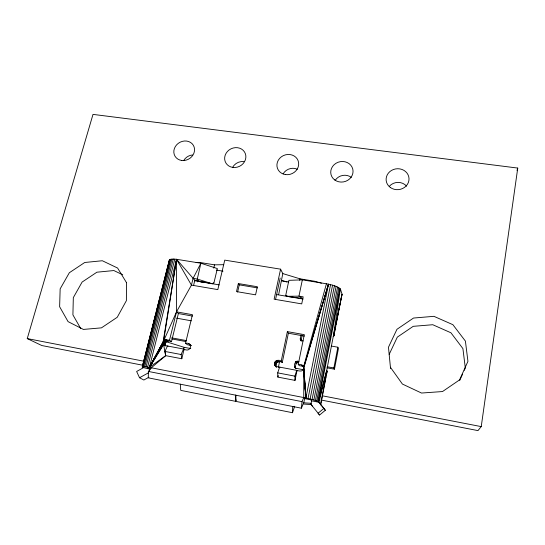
<?xml version="1.0" encoding="UTF-8"?>
<svg xmlns="http://www.w3.org/2000/svg" width="545" height="545" viewBox="0 0 545 545"><rect width="100%" height="100%" fill="white"/><g stroke="black" fill="none" stroke-linecap="round" stroke-linejoin="round"><path stroke-width="0.82" d="M183.788 350.503L183.556 349.025L167.458 345.993L164.931 351.443L165.7 355.667L149.385 367.425L163.609 340.993L176.512 311.856L192.426 314.697L185.538 343.248C193.686 342.11 190.784 353.201 184.108 349.168L181.798 358.746L165.7 355.667L151.299 367.78L148.363 371.445L148.301 377.849L301.399 408.205L303.906 402.21L304.621 398.606L303.735 397.557L151.299 367.78C148.778 367.718 143.955 365.681 142.34 367.33L149.889 369.176L149.391 371.165M235.862 395.2L235.999 401.413L292.508 412.715L292.713 406.475M294.239 406.257L294.191 407.776L292.508 412.715M323.934 408.396L318.089 413.226L319.588 415.024L325.331 410.276L323.934 408.396L318.464 401.788L313.852 400.003L305.895 397.993L303.824 368.256C304.205 365.252 300.588 364.264 298.272 364.292L304.294 334.65L287.372 331.632L281.213 361.11L282.276 362.452L288.373 333.213L287.372 331.632M282.276 362.452C279.156 359.904 273.549 363.433 276.295 366.955C271.689 363.651 276.751 358.058 281.213 361.11M165.155 343.35L163.146 341.885L149.385 367.425L163.337 344.263L163.602 344.651L149.385 367.425L176.539 259.291L194.824 280.273L212.196 283.741L213.265 283.536L213.981 282.698L217.346 268.562L200.894 263.235L176.539 259.291L163.03 342.369L163.337 344.263L165.339 345.707C163.602 342.185 168.65 339.637 171.457 341.735L178.392 313.552L176.512 311.856L176.539 259.291L173.249 259.066L170.81 259.27L169.25 260.299L142.184 367.064M301.399 408.205L302.012 401.631L303.735 397.557L303.824 368.256M168.984 263.303L169.222 261.641M320.896 399.976L477.972 430.611L481.235 426.606L517.75 168.071L93.004 114.389L27.25 338.595L41.842 345.544L142.933 365.266M165.612 342.464L163.609 340.993L176.539 259.291L191.438 285.117L217.823 289.606L224.744 260.128L280.586 269.169L282.8 273.583L278.631 294.709M327.034 367.82L334.466 369.203L333.881 367.977L337.859 347.226L331.237 346.027M334.466 369.203L338.404 348.602L337.859 347.226M320.767 403.327L323.185 390.833M323.505 389.164L325.924 376.67M326.244 375.008L327.184 371.418L326.728 370.28L333.69 334.296L342.042 294.184L340.393 288.945C336.565 285.628 331.224 284.81 326.414 283.788L302.346 279.851L288.898 280.334L285.846 294.804L286.023 295.812L286.67 296.317L298.96 296.139L303.17 296.848L301.719 303.892L274.115 299.191L280.586 269.169M333.165 336.299L333.785 336.04L335.727 326.019M336.047 324.35L338.472 311.815M338.799 310.146L340.087 303.463M340.414 301.794L342.042 294.184L333.785 336.04M320.726 404.819L327.157 371.097M315.419 400.507L337.593 287.031M316.734 400.977L338.82 287.685M317.755 401.406L339.76 288.332M310.112 398.981L332.559 285.171M319.588 415.024L310.923 404.329L311.611 400.841L310.786 399.812L304.621 398.606M312.067 399.492L334.426 285.757M313.852 400.003L336.115 286.384M303.735 397.557L305.895 397.993L328.499 284.17L303.62 366.731L326.414 283.788M308.041 398.477L330.563 284.64M294.777 367.316L295.812 368.788C295.077 366.765 295.492 362.732 298.142 362.466L297.27 361.199C294.436 361.492 293.285 366.942 295.826 368.277L303.824 369.803M301.058 334.916L300.247 338.867L301.153 340.863L301.889 336.381L302.598 335.482M296.739 371.819L296.718 370.341L279.599 367.112L277.705 372.869L277.875 377.106L295.002 380.383L297.018 370.437C299.103 371.07 302.38 371.792 303.531 369.251L305.895 397.993L303.838 367.739L328.499 284.17L303.769 367.228M302.346 279.851L298.96 296.139L302.407 298.435M277.875 377.106L278.195 375.56M299.675 280.314L299.982 278.815L282.8 273.583M275.825 366.649L276.697 362.507M278.352 367.439L279.565 361.655M275.566 299.375L280.171 278.079M238.342 283.557L236.503 291.589L255.571 294.831L257.363 286.745L238.342 283.557L239.262 284.844L257.363 287.889M237.62 292.045L239.262 284.844M213.749 268.113L214.526 264.836L223.722 264.7M197.501 281.84L197.89 280.253M183.529 349.781L184.121 347.322L165.66 341.558M320.685 404.574L318.975 402.278L326.728 370.28L318.464 401.788L340.393 288.945L333.69 334.296L334.092 335.7M203.278 282.657L196.922 280.675L200.894 263.235L193.1 278.325L191.438 285.117L176.512 311.856L169.502 340.257L171.457 341.735M193.55 285.519L194.824 280.273M142.831 366.765L169.992 259.522M143.614 366.737L170.81 259.27M144.698 366.792L171.907 259.113M146.04 366.928L173.249 259.066M147.613 367.139L174.802 259.127M142.347 366.874L169.468 259.87M142.34 367.33L156.047 313.246M156.463 311.611L169.127 261.627M295.002 380.383L294.927 376.145L296.718 370.341M517.007 170.415L517.75 168.071M180.286 384.177L180.749 390.363L235.556 401.324L236.135 399.955M181.798 358.746L181.117 354.516L183.556 349.025M459.735 380.39L462.528 374.204M464.265 370.334L465.314 368.018L462.909 348.589L450.94 332.791L432.764 324.725L413.219 326.332L397.325 337.13L389.191 354.345M163.609 340.993L165.687 339.712L169.502 340.257M143.178 367.861L136.638 371.472L139.54 377.74L143.86 380.029L148.908 377.249M139.54 377.74L148.329 372.889M212.564 283.407L213.851 282.95M196.105 262.438L200.724 262.622L214.526 264.836M298.68 298.422L301.882 298.387L289.075 296.644M303.034 402.755L311.263 403.32M303.763 404.043L311.352 404.574M216.467 270.088L222.994 271.165M281.608 280.832L288.721 282.003M299.982 278.815L314.608 281.247L321.441 283.182M193.1 278.325L197.072 278.992L212.196 283.741M194.749 280.757L219.24 284.892M276.622 294.579L303.122 299.055M178.392 313.552L192.521 316.08M288.373 333.213L304.355 336.074M176.539 318.157L191.363 320.821M303.109 340.945L301.194 340.53L300.315 339.44M297.27 361.199L298.933 361.505M327.225 366.744L333.881 367.977M184.121 347.322L190.75 348.548M171.689 337.846L186.588 340.625M171.866 338.935L185.831 341.552M164.931 351.443L181.117 354.516M277.705 372.869L294.927 376.145M27.25 338.595L144.084 361.246M322.674 395.868L481.235 426.606M150.992 368.57L147.763 367.936L149.889 369.176M311.611 400.841L318.975 402.278M148.363 371.445L302.012 401.631M303.081 365.858L303.967 367.173L302.72 366.315L299.191 365.613L298.272 364.292M191.118 345.578L187.371 344.706L185.538 343.248M279.939 367.214L276.417 366.512L275.177 365.654M168.051 346.143L164.733 345.476L163.602 344.651L165.7 355.667M281.349 280.348L286.929 282.031M285.866 295.349L287.242 295.976M122.72 274.796L113.864 270.552L96.894 272.2L82.111 282.065L73.323 297.625L72.907 314.867L80.708 328.526M163.602 344.651L164.937 345.612M163.929 344.992L165.264 345.952M165.149 345.271L163.139 343.82L149.385 367.425L163.03 342.369L165.033 343.834M164.992 344.317L162.989 342.866L149.385 367.425L163.023 343.35L165.033 344.801M163.343 341.422L165.346 342.887M163.943 340.611L165.939 342.083M164.324 340.278L166.32 341.756M164.754 340.019L166.743 341.497M165.21 339.828L167.199 341.306M166.171 339.678L168.153 341.156M165.687 339.712L167.676 341.19M189.313 344.12L191.234 345.707M188.883 343.915L190.689 345.373M274.66 364.782L275.784 366.097M275.954 366.294L276.697 367.16M274.884 365.239L276.281 366.874M274.517 364.298L275.634 365.613M274.455 363.788L275.572 365.109M274.476 363.277L275.6 364.605M274.585 362.772L275.702 364.101M274.769 362.296L275.886 363.624M275.034 361.846L276.151 363.188M275.361 361.451L276.478 362.793M310.923 404.329L312.537 406.277M275.756 361.11L276.86 362.452M276.192 360.838L277.296 362.187M276.669 360.64L277.773 361.989M277.167 360.524L278.263 361.873M320.446 404.261L325.331 410.276M277.678 360.49L278.774 361.839M294.675 367.044L295.574 368.263M294.613 366.465L295.506 367.684M294.62 366.758L295.519 367.977M390.383 367.235L402.408 384.055L421.503 393.04L442.513 391.548L459.578 379.885L467.937 361.342L465.41 341.109L452.895 324.691L433.922 316.325L413.532 318.042L396.958 329.296L388.469 347.22L390.554 368.556M295.56 362.173L296.446 363.426M295.431 362.439L296.323 363.692M295.724 361.928L296.609 363.188M295.921 361.71L296.807 362.97M296.153 361.526L297.032 362.786M296.412 361.376L297.291 362.643M296.684 361.274L297.563 362.541M296.977 361.212L297.849 362.48M301.828 365L302.72 366.315M302.713 365.504L303.599 366.819M302.291 365.211L303.184 366.533M300.418 339.705L301.256 341.136M300.247 338.867L301.092 340.298M300.261 339.154L301.099 340.584M169.25 260.299L169.338 260.803M303.722 368.761L305.895 397.993M235.413 395.111L235.556 401.324M389.409 186.213A11.016 10.11 -6.1 0 1 406.57 186.145M335.277 180.218A10.784 9.899 -13.4 0 1 351.307 177.363M283.134 173.848A10.587 9.674 -20.3 0 1 297.332 169.222M232.442 167.683A10.423 9.428 -26.1 0 1 243.901 161.613M183.835 160.346A10.28 9.176 -30.5 0 1 192.555 154.971M126.46 282.596L126.392 300.636L117.243 317.272L101.445 327.858L83.385 329.425L68.077 321.625L59.63 306.733L60.154 288.864L69.344 272.732L84.727 262.486L102.331 260.742L117.597 268.038L126.46 282.596M390.315 187.46A11.472 10.464 -6.7 0 0 408.873 180.681A11.472 10.464 -6.7 0 0 393.51 169.488A11.472 10.464 -6.7 0 0 390.315 187.46M334.65 179.904A11.22 10.239 -13.9 0 0 352.867 173.215A11.22 10.239 -13.9 0 0 338.145 162.24A11.22 10.239 -13.9 0 0 334.65 179.904M285.641 174.604A11.009 9.987 -20.6 0 0 298.129 160.755A11.009 9.987 -20.6 0 0 279.646 158.37A11.009 9.987 -20.6 0 0 285.641 174.604M232.947 167.431A10.832 9.728 -26.1 0 0 245.4 153.799A10.832 9.728 -26.1 0 0 227.435 151.483A10.832 9.728 -26.1 0 0 232.947 167.431M181.73 160.462A10.675 9.463 -30.5 0 0 194.143 147.041A10.675 9.463 -30.5 0 0 176.682 144.786A10.675 9.463 -30.5 0 0 181.73 160.462"/></g></svg>
